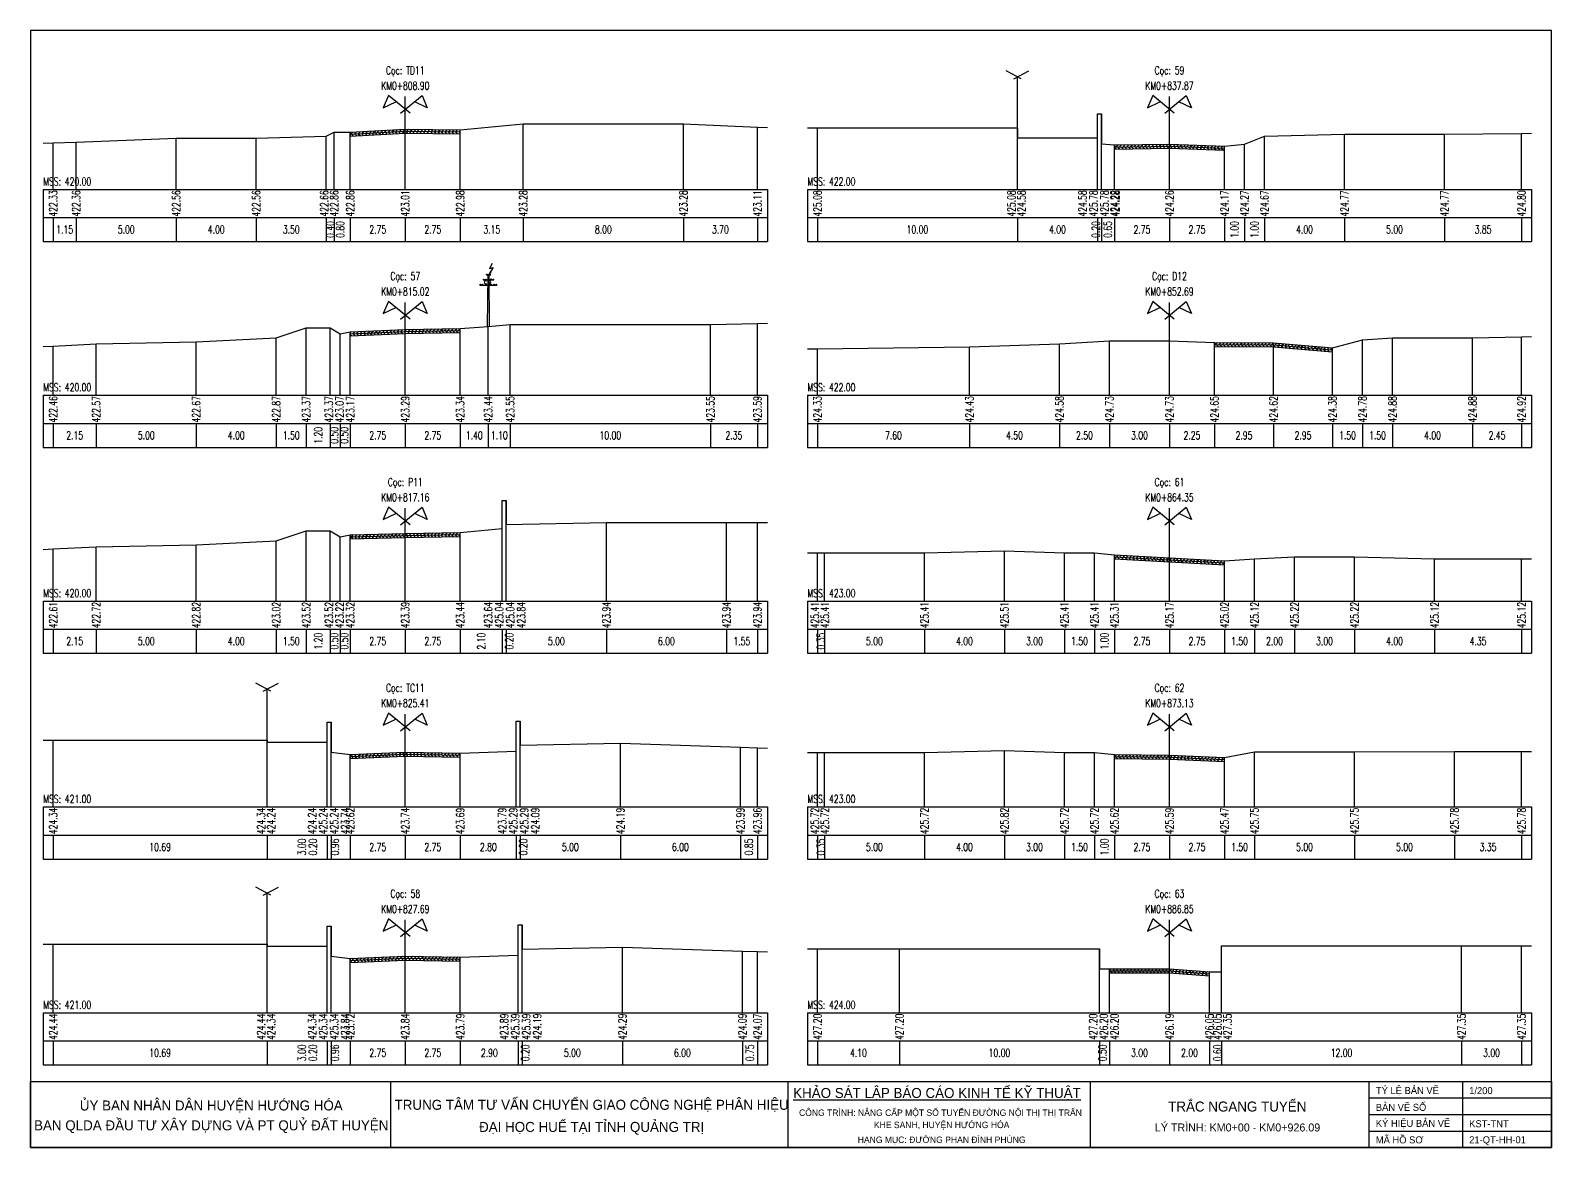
# Model space of a CAD drawing. Header units: centimetres. Extents: x 556321 to 560034, y 1839250 to 1840516.
# Drawn here: x 558807.9 to 558884, y 1839589.3 to 1839645.1 of the extents above; entities that cross this region are included whole.
import ezdxf
from ezdxf.enums import TextEntityAlignment as Align

# ---------------------------------------------------------------- set-up
doc = ezdxf.new("R2010")
doc.units = ezdxf.units.CM
doc.header["$MEASUREMENT"] = 0
doc.linetypes.add('KTTN$0$HIDDEN2', pattern=[0.1875, 0.125, -0.0625])
for name, color, linetype in [('AoDuongCu1', 1, 'Continuous'), ('AoDuongCu2', 2, 'Continuous'), ('DAU_CO', 3, 'Continuous'), ('entdauco', 3, 'Continuous'), ('ENTGOCTUYEN', 7, 'Continuous'), ('ENTPLINETUYEN', 1, 'Continuous'), ('enttntunhien', 3, 'Continuous'), ('KH_VAT', 8, 'Continuous'), ('KHUNGTEN', 1, 'Continuous'), ('KTTN$0$KHUNGTEN', 1, 'Continuous'), ('KTTN$0$NETKHUAT', 3, 'KTTN$0$HIDDEN2'), ('linedongtn', 8, 'Continuous'), ('MSSTracNgang', 5, 'Continuous'), ('plinetntn', 3, 'Continuous'), ('TuyenPDP_CDTN', 7, 'Continuous')]:
    doc.layers.add(name, color=color, linetype=linetype)
doc.styles.add('CHUSO', font='Vnsimple.shx', dxfattribs={"width": 0.7})
doc.styles.add('Khung ten', font='VHAVANB_3.TTF')
doc.styles.add('KTTN$0$Khung ten', font='VHAVANB_3.TTF')
doc.styles.get("Standard").update_dxf_attribs({"font": 'Vnsimple.shx', "width": 0.7, "height": 2})
doc.styles.add('TENCOC', font='vnsimple.shx', dxfattribs={"width": 0.7})
pattern_1 = [(45, (554573.0184, 1840687.18078), (-0.0883883476, 0.0883883476), [])]
pattern_2 = [(135, (554573.0184, 1840687.18078), (-0.0883883476, -0.0883883476), [])]

# ---------------------------------------------------------------- blocks, each defined once
blk = doc.blocks.new('A$C23B26463')
at = {"layer": 'KTTN$0$KHUNGTEN', "color": 7}
for p, q in [((-0.944, 2.953), (-0.944, 6.258)), ((18.913, 2.953), (18.913, 6.258)), ((34.032, 2.953), (34.032, 6.258)), ((47.968, 2.953), (47.968, 6.258)), ((52.635, 2.953), (52.635, 6.258))]:
    blk.add_line(p, q, dxfattribs=at)
at = {"layer": 'KTTN$0$KHUNGTEN', "color": 10}
blk.add_lwpolyline([(57.079, 2.953), (57.079, 58.791), (-18.961, 58.791), (-18.961, 2.953)], close=True, dxfattribs=at)
at = {"layer": 'KTTN$0$KHUNGTEN', "color": 4}
blk.add_lwpolyline([(-18.961, 6.258), (57.079, 6.258), (57.079, 2.953), (-18.961, 2.953), (-18.961, 6.258)], dxfattribs=at)
at = {"layer": 'KTTN$0$KHUNGTEN', "color": 7}
for points in [[(47.968, 5.432), (57.079, 5.432)], [(47.968, 4.606), (57.079, 4.606)], [(47.968, 3.78), (57.079, 3.78)]]:
    blk.add_lwpolyline(points, dxfattribs=at)
at = {"layer": 'ENTGOCTUYEN', "color": 3, "style": 'Khung ten'}
blk.add_text('kst-tnt', height=0.35, dxfattribs=at).set_placement((52.961, 4.145), align=Align.MIDDLE_LEFT)
at = {"layer": 'ENTPLINETUYEN', "color": 7, "style": 'Khung ten'}
for s, p in [('c«ng tr×nh: n©ng cÊp mét sè tuyÕn ®\xadêng néi thÞ thÞ trÊn ', (26.591, 4.697)), ('khe sanh, huyÖn h\xadíng hãa', (26.591, 4.085))]:
    blk.add_text(s, height=0.32, dxfattribs=at).set_placement(p, align=Align.MIDDLE_CENTER)
at = {"layer": 'ENTPLINETUYEN', "style": 'Khung ten'}
blk.add_text('h¹ng môc: ®\xadêng phan ®×nh phïng', height=0.32, dxfattribs=at).set_placement((26.591, 3.344), align=Align.MIDDLE_CENTER)
at = {"layer": 'KHUNGTEN', "color": 7, "style": 'Khung ten'}
for s, height, p in [('tr¾c ngang tuyÕn', 0.5, (41.368, 5.004)), ('Lý tr×nh: km0+00 - KM0+926.09', 0.4, (41.382, 3.958))]:
    blk.add_text(s, height=height, dxfattribs=at).set_placement(p, align=Align.MIDDLE_CENTER)
at = {"layer": 'KTTN$0$KHUNGTEN', "color": 7, "style": 'KTTN$0$Khung ten'}
for s, p in [('tû lÖ b¶n vÏ', (48.3, 5.808)), ('1/200', (52.961, 5.798)), ('b¶n vÏ sè', (48.294, 4.964)), ('Ký hiÖu b¶n vÏ', (48.294, 4.163)), ('m· hå s¬', (48.294, 3.337)), ('21-QT-hh-01', (52.961, 3.343))]:
    blk.add_text(s, height=0.35, dxfattribs=at).set_placement(p, align=Align.MIDDLE_LEFT)
blk.add_text('%%UKH¶O S¸T LËP B¸O C¸O KINH TÕ Kü THUËT', height=0.5, dxfattribs=at).set_placement((26.357, 5.682), align=Align.MIDDLE_CENTER)
at = {"layer": 'KTTN$0$NETKHUAT', "color": 7, "style": 'KTTN$0$Khung ten'}
for s, p in [('ñY BAN NH¢n D¢N huyÖn h\xadíng hãa', (-9.92, 5.057)), ('trung t©m t\xad vÊn chuyÓn giao c«ng nghÖ ph©n hiÖu', (9.095, 5.091)), ('ban qlda §ÇU T¦ X¢Y DùNG vµ pt quû ®Êt huyÖn', (-9.922, 4.065)), ('®¹i häc huÕ t¹i tØnh qu¶ng trÞ', (9.095, 3.985))]:
    blk.add_text(s, height=0.5, dxfattribs=at).set_placement(p, align=Align.MIDDLE_CENTER)
blk = doc.blocks.new('DauCo')
at = {"layer": 'DAU_CO', "linetype": 'Continuous'}
blk.add_line((0, 0), (0, 1.29), dxfattribs=at)
for points in [[(0.47, -0.38), (-1.68, 1.38), (-2.2, 0.17), (-0.95, 0.77)], [(-0.47, -0.38), (1.68, 1.38), (2.2, 0.17), (0.95, 0.77)]]:
    blk.add_lwpolyline(points, dxfattribs=at)
blk = doc.blocks.new('co dien cao the')
at = {"layer": 'KH_VAT', "color": 1, "lineweight": -2}
blk.add_line((0, 0), (0, 0), dxfattribs=at)
at = {"layer": 'KH_VAT', "color": 1}
blk.add_lwpolyline([(0.192, 3.151), (0.057, 2.895), (0.234, 2.947), (0.04, 2.63), (0.15, 2.717)], dxfattribs=at)
at = {"layer": 'KH_VAT', "color": 6}
for points in [[(-0.257, 2.329), (0.278, 2.329)], [(-0.096, 2.575), (0.118, 2.575)], [(-0.043, 0), (-0.012, 2.596), (0.022, 2.596), (0.043, 0)], [(-0.417, 2.066), (0.427, 2.066)]]:
    blk.add_lwpolyline(points, dxfattribs=at)
for points in [[(-0.242, 2.329), (-0.242, 2.369), (-0.224, 2.369), (-0.224, 2.329)], [(-0.125, 2.329), (-0.125, 2.369), (-0.107, 2.369), (-0.107, 2.329)], [(-0.083, 2.577), (-0.083, 2.616), (-0.066, 2.616), (-0.066, 2.577)], [(0.081, 2.577), (0.081, 2.616), (0.099, 2.616), (0.099, 2.577)], [(0.123, 2.331), (0.123, 2.371), (0.141, 2.371), (0.141, 2.331)], [(0.24, 2.329), (0.24, 2.369), (0.257, 2.369), (0.257, 2.329)], [(-0.402, 2.066), (-0.402, 2.105), (-0.384, 2.105), (-0.384, 2.066)], [(-0.286, 2.066), (-0.286, 2.105), (-0.268, 2.105), (-0.268, 2.066)], [(-0.125, 2.066), (-0.125, 2.105), (-0.107, 2.105), (-0.107, 2.066)], [(0.123, 2.068), (0.123, 2.107), (0.141, 2.107), (0.141, 2.068)], [(0.272, 2.068), (0.272, 2.107), (0.29, 2.107), (0.29, 2.068)], [(0.389, 2.066), (0.389, 2.105), (0.406, 2.105), (0.406, 2.066)]]:
    blk.add_lwpolyline(points, close=True, dxfattribs=at)
at = {"layer": 'KH_VAT', "color": 1, "insert": (-0.208, 2.278), "char_height": 0.16406, "width": 0.43275, "attachment_point": 1}
blk.add_mtext('{\\Fvnsimple|c0;C §}', dxfattribs=at)
blk = doc.blocks.new('nha')
at = {"layer": 'KH_VAT', "color": 6}
for points in [[(0.188, 2.442), (-0.564, 2.844)], [(-0.188, 2.442), (0.564, 2.844)], [(0, 0), (0, 2.542)]]:
    blk.add_lwpolyline(points, dxfattribs=at)

msp = doc.modelspace()

# ---------------------------------------------------------------- hatches: boundary and pattern name
at = {"layer": 'AoDuongCu1'}
h = msp.add_hatch(dxfattribs=at)
h.set_pattern_fill('ANSI31', color=256, style=0)
h.set_pattern_definition(pattern_1)
h.paths.add_polyline_path([(558823.921, 1839640.034), (558826.671, 1839640.18), (558829.421, 1839640.146), (558829.421, 1839640.046), (558826.671, 1839640.08), (558823.921, 1839639.934)])
h = msp.add_hatch(dxfattribs=at)
h.set_pattern_fill('ANSI31', color=256, style=0)
h.set_pattern_definition(pattern_1)
h.paths.add_polyline_path([(558862.121, 1839639.393), (558864.871, 1839639.429), (558867.621, 1839639.336), (558867.621, 1839639.236), (558864.871, 1839639.329), (558862.121, 1839639.293)])
h = msp.add_hatch(dxfattribs=at)
h.set_pattern_fill('ANSI31', color=256, style=0)
h.set_pattern_definition(pattern_1)
h.paths.add_polyline_path([(558823.921, 1839630.052), (558826.671, 1839630.173), (558829.421, 1839630.226), (558829.421, 1839630.126), (558826.671, 1839630.073), (558823.921, 1839629.952)])
h = msp.add_hatch(dxfattribs=at)
h.set_pattern_fill('ANSI31', color=256, style=0)
h.set_pattern_definition(pattern_1)
h.paths.add_polyline_path([(558867.121, 1839629.527), (558870.071, 1839629.497), (558873.021, 1839629.257), (558873.021, 1839629.157), (558870.071, 1839629.397), (558867.121, 1839629.427)])
h = msp.add_hatch(dxfattribs=at)
h.set_pattern_fill('ANSI31', color=256, style=0)
h.set_pattern_definition(pattern_1)
h.paths.add_polyline_path([(558823.921, 1839619.914), (558826.671, 1839619.982), (558829.421, 1839620.032), (558829.421, 1839619.932), (558826.671, 1839619.882), (558823.921, 1839619.814)])
h = msp.add_hatch(dxfattribs=at)
h.set_pattern_fill('ANSI31', color=256, style=0)
h.set_pattern_definition(pattern_1)
h.paths.add_polyline_path([(558862.121, 1839618.904), (558864.871, 1839618.761), (558867.621, 1839618.611), (558867.621, 1839618.511), (558864.871, 1839618.661), (558862.121, 1839618.804)])
h = msp.add_hatch(dxfattribs=at)
h.set_pattern_fill('ANSI31', color=256, style=0)
h.set_pattern_definition(pattern_1)
h.paths.add_polyline_path([(558823.921, 1839608.924), (558826.671, 1839609.044), (558829.421, 1839608.995), (558829.421, 1839608.895), (558826.671, 1839608.944), (558823.921, 1839608.824)])
h = msp.add_hatch(dxfattribs=at)
h.set_pattern_fill('ANSI31', color=256, style=0)
h.set_pattern_definition(pattern_1)
h.paths.add_polyline_path([(558862.121, 1839608.927), (558864.871, 1839608.897), (558867.621, 1839608.774), (558867.621, 1839608.674), (558864.871, 1839608.797), (558862.121, 1839608.827)])
h = msp.add_hatch(dxfattribs=at)
h.set_pattern_fill('ANSI31', color=256, style=0)
h.set_pattern_definition(pattern_1)
h.paths.add_polyline_path([(558823.921, 1839598.736), (558826.671, 1839598.856), (558829.421, 1839598.807), (558829.421, 1839598.707), (558826.671, 1839598.756), (558823.921, 1839598.636)])
h = msp.add_hatch(dxfattribs=at)
h.set_pattern_fill('ANSI31', color=256, style=0)
h.set_pattern_definition(pattern_1)
h.paths.add_polyline_path([(558861.871, 1839598.217), (558864.871, 1839598.212), (558866.871, 1839598.07), (558866.871, 1839597.97), (558864.871, 1839598.112), (558861.871, 1839598.117)])
at = {"layer": 'AoDuongCu2'}
h = msp.add_hatch(dxfattribs=at)
h.set_pattern_fill('ANSI31', color=256, angle=90, style=0)
h.set_pattern_definition(pattern_2)
h.paths.add_polyline_path([(558823.921, 1839639.934), (558826.671, 1839640.08), (558829.421, 1839640.046), (558829.421, 1839639.946), (558826.671, 1839639.98), (558823.921, 1839639.834)])
h = msp.add_hatch(dxfattribs=at)
h.set_pattern_fill('ANSI31', color=256, angle=90, style=0)
h.set_pattern_definition(pattern_2)
h.paths.add_polyline_path([(558862.121, 1839639.293), (558864.871, 1839639.329), (558867.621, 1839639.236), (558867.621, 1839639.136), (558864.871, 1839639.229), (558862.121, 1839639.193)])
h = msp.add_hatch(dxfattribs=at)
h.set_pattern_fill('ANSI31', color=256, angle=90, style=0)
h.set_pattern_definition(pattern_2)
h.paths.add_polyline_path([(558823.921, 1839629.952), (558826.671, 1839630.073), (558829.421, 1839630.126), (558829.421, 1839630.026), (558826.671, 1839629.973), (558823.921, 1839629.852)])
h = msp.add_hatch(dxfattribs=at)
h.set_pattern_fill('ANSI31', color=256, angle=90, style=0)
h.set_pattern_definition(pattern_2)
h.paths.add_polyline_path([(558867.121, 1839629.427), (558870.071, 1839629.397), (558873.021, 1839629.157), (558873.021, 1839629.057), (558870.071, 1839629.297), (558867.121, 1839629.327)])
h = msp.add_hatch(dxfattribs=at)
h.set_pattern_fill('ANSI31', color=256, angle=90, style=0)
h.set_pattern_definition(pattern_2)
h.paths.add_polyline_path([(558823.921, 1839619.814), (558826.671, 1839619.882), (558829.421, 1839619.932), (558829.421, 1839619.832), (558826.671, 1839619.782), (558823.921, 1839619.714)])
h = msp.add_hatch(dxfattribs=at)
h.set_pattern_fill('ANSI31', color=256, angle=90, style=0)
h.set_pattern_definition(pattern_2)
h.paths.add_polyline_path([(558862.121, 1839618.804), (558864.871, 1839618.661), (558867.621, 1839618.511), (558867.621, 1839618.411), (558864.871, 1839618.561), (558862.121, 1839618.704)])
h = msp.add_hatch(dxfattribs=at)
h.set_pattern_fill('ANSI31', color=256, angle=90, style=0)
h.set_pattern_definition(pattern_2)
h.paths.add_polyline_path([(558823.921, 1839608.824), (558826.671, 1839608.944), (558829.421, 1839608.895), (558829.421, 1839608.795), (558826.671, 1839608.844), (558823.921, 1839608.724)])
h = msp.add_hatch(dxfattribs=at)
h.set_pattern_fill('ANSI31', color=256, angle=90, style=0)
h.set_pattern_definition(pattern_2)
h.paths.add_polyline_path([(558862.121, 1839608.827), (558864.871, 1839608.797), (558867.621, 1839608.674), (558867.621, 1839608.574), (558864.871, 1839608.697), (558862.121, 1839608.727)])
h = msp.add_hatch(dxfattribs=at)
h.set_pattern_fill('ANSI31', color=256, angle=90, style=0)
h.set_pattern_definition(pattern_2)
h.paths.add_polyline_path([(558823.921, 1839598.636), (558826.671, 1839598.756), (558829.421, 1839598.707), (558829.421, 1839598.607), (558826.671, 1839598.656), (558823.921, 1839598.536)])
h = msp.add_hatch(dxfattribs=at)
h.set_pattern_fill('ANSI31', color=256, angle=90, style=0)
h.set_pattern_definition(pattern_2)
h.paths.add_polyline_path([(558861.871, 1839598.117), (558864.871, 1839598.112), (558866.871, 1839597.97), (558866.871, 1839597.87), (558864.871, 1839598.012), (558861.871, 1839598.017)])

# ---------------------------------------------------------------- linework, layer by layer
at = {"layer": 'AoDuongCu1'}
for points in [[(558823.921, 1839639.934), (558826.671, 1839640.08), (558829.421, 1839640.046)], [(558862.121, 1839639.293), (558864.871, 1839639.329), (558867.621, 1839639.236)], [(558823.921, 1839629.952), (558826.671, 1839630.073), (558829.421, 1839630.126)], [(558867.121, 1839629.427), (558870.071, 1839629.397), (558873.021, 1839629.157)], [(558823.921, 1839619.814), (558826.671, 1839619.882), (558829.421, 1839619.932)], [(558862.121, 1839618.804), (558864.871, 1839618.661), (558867.621, 1839618.511)], [(558823.921, 1839608.824), (558826.671, 1839608.944), (558829.421, 1839608.895)], [(558862.121, 1839608.827), (558864.871, 1839608.797), (558867.621, 1839608.674)], [(558823.921, 1839598.636), (558826.671, 1839598.756), (558829.421, 1839598.707)], [(558861.871, 1839598.117), (558864.871, 1839598.112), (558866.871, 1839597.97)]]:
    msp.add_lwpolyline(points, dxfattribs=at)
at = {"layer": 'AoDuongCu2'}
for points in [[(558823.921, 1839640.034), (558823.921, 1839639.834), (558826.671, 1839639.98), (558829.421, 1839639.946), (558829.421, 1839640.146)], [(558862.121, 1839639.393), (558862.121, 1839639.193), (558864.871, 1839639.229), (558867.621, 1839639.136), (558867.621, 1839639.336)], [(558823.921, 1839630.052), (558823.921, 1839629.852), (558826.671, 1839629.973), (558829.421, 1839630.026), (558829.421, 1839630.226)], [(558867.121, 1839629.527), (558867.121, 1839629.327), (558870.071, 1839629.297), (558873.021, 1839629.057), (558873.021, 1839629.257)], [(558823.921, 1839619.914), (558823.921, 1839619.714), (558826.671, 1839619.782), (558829.421, 1839619.832), (558829.421, 1839620.032)], [(558862.121, 1839618.904), (558862.121, 1839618.704), (558864.871, 1839618.561), (558867.621, 1839618.411), (558867.621, 1839618.611)], [(558823.921, 1839608.924), (558823.921, 1839608.724), (558826.671, 1839608.844), (558829.421, 1839608.795), (558829.421, 1839608.995)], [(558862.121, 1839608.927), (558862.121, 1839608.727), (558864.871, 1839608.697), (558867.621, 1839608.574), (558867.621, 1839608.774)], [(558823.921, 1839598.736), (558823.921, 1839598.536), (558826.671, 1839598.656), (558829.421, 1839598.607), (558829.421, 1839598.807)], [(558861.871, 1839598.217), (558861.871, 1839598.017), (558864.871, 1839598.012), (558866.871, 1839597.87), (558866.871, 1839598.07)]]:
    msp.add_lwpolyline(points, dxfattribs=at)
at = {"layer": 'entdauco'}
for p, q in [((558826.671, 1839640.18), (558826.671, 1839641.169)), ((558864.871, 1839639.429), (558864.871, 1839641.169)), ((558826.671, 1839630.173), (558826.671, 1839630.881)), ((558864.871, 1839629.608), (558864.871, 1839630.881)), ((558826.671, 1839619.982), (558826.671, 1839620.593)), ((558864.871, 1839618.761), (558864.871, 1839620.593)), ((558826.671, 1839609.044), (558826.671, 1839610.305)), ((558864.871, 1839608.897), (558864.871, 1839610.305)), ((558826.671, 1839598.856), (558826.671, 1839600.017)), ((558864.871, 1839598.212), (558864.871, 1839600.017))]:
    msp.add_line(p, q, dxfattribs=at)
at = {"layer": 'enttntunhien'}
for p, q in [((558808.571, 1839637.169), (558844.771, 1839637.169)), ((558808.571, 1839637.169), (558808.571, 1839634.569)), ((558844.771, 1839637.169), (558844.771, 1839634.569)), ((558846.771, 1839637.169), (558882.971, 1839637.169)), ((558846.771, 1839637.169), (558846.771, 1839634.569)), ((558882.971, 1839637.169), (558882.971, 1839634.569)), ((558808.571, 1839635.769), (558844.771, 1839635.769)), ((558846.771, 1839635.769), (558882.971, 1839635.769)), ((558808.571, 1839634.569), (558844.771, 1839634.569)), ((558846.771, 1839634.569), (558882.971, 1839634.569)), ((558808.571, 1839626.881), (558844.771, 1839626.881)), ((558808.571, 1839626.881), (558808.571, 1839624.281)), ((558844.771, 1839626.881), (558844.771, 1839624.281)), ((558846.771, 1839626.881), (558882.971, 1839626.881)), ((558846.771, 1839626.881), (558846.771, 1839624.281)), ((558882.971, 1839626.881), (558882.971, 1839624.281)), ((558808.571, 1839625.481), (558844.771, 1839625.481)), ((558846.771, 1839625.481), (558882.971, 1839625.481)), ((558808.571, 1839624.281), (558844.771, 1839624.281)), ((558846.771, 1839624.281), (558882.971, 1839624.281)), ((558808.571, 1839616.593), (558844.771, 1839616.593)), ((558808.571, 1839616.593), (558808.571, 1839613.993)), ((558844.771, 1839616.593), (558844.771, 1839613.993)), ((558846.771, 1839616.593), (558882.971, 1839616.593)), ((558846.771, 1839616.593), (558846.771, 1839613.993)), ((558882.971, 1839616.593), (558882.971, 1839613.993)), ((558808.571, 1839615.193), (558844.771, 1839615.193)), ((558846.771, 1839615.193), (558882.971, 1839615.193)), ((558808.571, 1839613.993), (558844.771, 1839613.993)), ((558846.771, 1839613.993), (558882.971, 1839613.993)), ((558808.571, 1839606.305), (558844.771, 1839606.305)), ((558808.571, 1839606.305), (558808.571, 1839603.705)), ((558844.771, 1839606.305), (558844.771, 1839603.705)), ((558846.771, 1839606.305), (558882.971, 1839606.305)), ((558846.771, 1839606.305), (558846.771, 1839603.705)), ((558882.971, 1839606.305), (558882.971, 1839603.705)), ((558808.571, 1839604.905), (558844.771, 1839604.905)), ((558846.771, 1839604.905), (558882.971, 1839604.905)), ((558808.571, 1839603.705), (558844.771, 1839603.705)), ((558846.771, 1839603.705), (558882.971, 1839603.705)), ((558808.571, 1839596.017), (558844.771, 1839596.017)), ((558808.571, 1839596.017), (558808.571, 1839593.417)), ((558844.771, 1839596.017), (558844.771, 1839593.417)), ((558846.771, 1839596.017), (558882.971, 1839596.017)), ((558846.771, 1839596.017), (558846.771, 1839593.417)), ((558882.971, 1839596.017), (558882.971, 1839593.417)), ((558808.571, 1839594.617), (558844.771, 1839594.617)), ((558846.771, 1839594.617), (558882.971, 1839594.617)), ((558808.571, 1839593.417), (558844.771, 1839593.417)), ((558846.771, 1839593.417), (558882.971, 1839593.417))]:
    msp.add_line(p, q, dxfattribs=at)
at = {"layer": 'enttntunhien', "color": 3}
for p, q in [((558809.071, 1839635.769), (558809.071, 1839634.569)), ((558810.221, 1839635.769), (558810.221, 1839634.569)), ((558815.221, 1839635.769), (558815.221, 1839634.569)), ((558819.221, 1839635.769), (558819.221, 1839634.569)), ((558822.721, 1839635.769), (558822.721, 1839634.569)), ((558823.121, 1839635.769), (558823.121, 1839634.569)), ((558823.921, 1839635.769), (558823.921, 1839634.569)), ((558826.671, 1839635.769), (558826.671, 1839634.569)), ((558829.421, 1839635.769), (558829.421, 1839634.569)), ((558832.571, 1839635.769), (558832.571, 1839634.569)), ((558840.571, 1839635.769), (558840.571, 1839634.569)), ((558844.271, 1839635.769), (558844.271, 1839634.569)), ((558847.271, 1839635.769), (558847.271, 1839634.569)), ((558857.271, 1839635.769), (558857.271, 1839634.569)), ((558861.271, 1839635.769), (558861.271, 1839634.569)), ((558861.471, 1839635.769), (558861.471, 1839634.569)), ((558862.121, 1839635.769), (558862.121, 1839634.569)), ((558864.871, 1839635.769), (558864.871, 1839634.569)), ((558867.621, 1839635.769), (558867.621, 1839634.569)), ((558868.621, 1839635.769), (558868.621, 1839634.569)), ((558869.621, 1839635.769), (558869.621, 1839634.569)), ((558873.621, 1839635.769), (558873.621, 1839634.569)), ((558878.621, 1839635.769), (558878.621, 1839634.569)), ((558882.471, 1839635.769), (558882.471, 1839634.569)), ((558809.071, 1839625.481), (558809.071, 1839624.281)), ((558811.221, 1839625.481), (558811.221, 1839624.281)), ((558816.221, 1839625.481), (558816.221, 1839624.281)), ((558820.221, 1839625.481), (558820.221, 1839624.281)), ((558821.721, 1839625.481), (558821.721, 1839624.281)), ((558822.921, 1839625.481), (558822.921, 1839624.281)), ((558823.421, 1839625.481), (558823.421, 1839624.281)), ((558823.921, 1839625.481), (558823.921, 1839624.281)), ((558826.671, 1839625.481), (558826.671, 1839624.281)), ((558829.421, 1839625.481), (558829.421, 1839624.281)), ((558830.821, 1839625.481), (558830.821, 1839624.281)), ((558831.921, 1839625.481), (558831.921, 1839624.281)), ((558841.921, 1839625.481), (558841.921, 1839624.281)), ((558844.271, 1839625.481), (558844.271, 1839624.281)), ((558847.271, 1839625.481), (558847.271, 1839624.281)), ((558854.871, 1839625.481), (558854.871, 1839624.281)), ((558859.371, 1839625.481), (558859.371, 1839624.281)), ((558861.871, 1839625.481), (558861.871, 1839624.281)), ((558864.871, 1839625.481), (558864.871, 1839624.281)), ((558867.121, 1839625.481), (558867.121, 1839624.281)), ((558870.071, 1839625.481), (558870.071, 1839624.281)), ((558873.021, 1839625.481), (558873.021, 1839624.281)), ((558874.521, 1839625.481), (558874.521, 1839624.281)), ((558876.021, 1839625.481), (558876.021, 1839624.281)), ((558880.021, 1839625.481), (558880.021, 1839624.281)), ((558882.471, 1839625.481), (558882.471, 1839624.281)), ((558809.071, 1839615.193), (558809.071, 1839613.993)), ((558811.221, 1839615.193), (558811.221, 1839613.993)), ((558816.221, 1839615.193), (558816.221, 1839613.993)), ((558820.221, 1839615.193), (558820.221, 1839613.993)), ((558821.721, 1839615.193), (558821.721, 1839613.993)), ((558822.921, 1839615.193), (558822.921, 1839613.993)), ((558823.421, 1839615.193), (558823.421, 1839613.993)), ((558823.921, 1839615.193), (558823.921, 1839613.993)), ((558826.671, 1839615.193), (558826.671, 1839613.993)), ((558829.421, 1839615.193), (558829.421, 1839613.993)), ((558831.521, 1839615.193), (558831.521, 1839613.993)), ((558831.721, 1839615.193), (558831.721, 1839613.993)), ((558836.721, 1839615.193), (558836.721, 1839613.993)), ((558842.721, 1839615.193), (558842.721, 1839613.993)), ((558844.271, 1839615.193), (558844.271, 1839613.993)), ((558847.271, 1839615.193), (558847.271, 1839613.993)), ((558847.621, 1839615.193), (558847.621, 1839613.993)), ((558852.621, 1839615.193), (558852.621, 1839613.993)), ((558856.621, 1839615.193), (558856.621, 1839613.993)), ((558859.621, 1839615.193), (558859.621, 1839613.993)), ((558861.121, 1839615.193), (558861.121, 1839613.993)), ((558862.121, 1839615.193), (558862.121, 1839613.993)), ((558864.871, 1839615.193), (558864.871, 1839613.993)), ((558867.621, 1839615.193), (558867.621, 1839613.993)), ((558869.121, 1839615.193), (558869.121, 1839613.993)), ((558871.121, 1839615.193), (558871.121, 1839613.993)), ((558874.121, 1839615.193), (558874.121, 1839613.993)), ((558878.121, 1839615.193), (558878.121, 1839613.993)), ((558882.471, 1839615.193), (558882.471, 1839613.993)), ((558809.071, 1839604.905), (558809.071, 1839603.705)), ((558819.761, 1839604.905), (558819.761, 1839603.705)), ((558822.761, 1839604.905), (558822.761, 1839603.705)), ((558822.961, 1839604.905), (558822.961, 1839603.705)), ((558823.921, 1839604.905), (558823.921, 1839603.705)), ((558826.671, 1839604.905), (558826.671, 1839603.705)), ((558829.421, 1839604.905), (558829.421, 1839603.705)), ((558832.221, 1839604.905), (558832.221, 1839603.705)), ((558832.421, 1839604.905), (558832.421, 1839603.705)), ((558837.421, 1839604.905), (558837.421, 1839603.705)), ((558843.421, 1839604.905), (558843.421, 1839603.705)), ((558844.271, 1839604.905), (558844.271, 1839603.705)), ((558847.271, 1839604.905), (558847.271, 1839603.705)), ((558847.621, 1839604.905), (558847.621, 1839603.705)), ((558852.621, 1839604.905), (558852.621, 1839603.705)), ((558856.621, 1839604.905), (558856.621, 1839603.705)), ((558859.621, 1839604.905), (558859.621, 1839603.705)), ((558861.121, 1839604.905), (558861.121, 1839603.705)), ((558862.121, 1839604.905), (558862.121, 1839603.705)), ((558864.871, 1839604.905), (558864.871, 1839603.705)), ((558867.621, 1839604.905), (558867.621, 1839603.705)), ((558869.121, 1839604.905), (558869.121, 1839603.705)), ((558874.121, 1839604.905), (558874.121, 1839603.705)), ((558879.121, 1839604.905), (558879.121, 1839603.705)), ((558882.471, 1839604.905), (558882.471, 1839603.705)), ((558809.071, 1839594.617), (558809.071, 1839593.417)), ((558819.761, 1839594.617), (558819.761, 1839593.417)), ((558822.761, 1839594.617), (558822.761, 1839593.417)), ((558822.961, 1839594.617), (558822.961, 1839593.417)), ((558823.921, 1839594.617), (558823.921, 1839593.417)), ((558826.671, 1839594.617), (558826.671, 1839593.417)), ((558829.421, 1839594.617), (558829.421, 1839593.417)), ((558832.321, 1839594.617), (558832.321, 1839593.417)), ((558832.521, 1839594.617), (558832.521, 1839593.417)), ((558837.521, 1839594.617), (558837.521, 1839593.417)), ((558843.521, 1839594.617), (558843.521, 1839593.417)), ((558844.271, 1839594.617), (558844.271, 1839593.417)), ((558847.271, 1839594.617), (558847.271, 1839593.417)), ((558851.371, 1839594.617), (558851.371, 1839593.417)), ((558861.371, 1839594.617), (558861.371, 1839593.417)), ((558861.871, 1839594.617), (558861.871, 1839593.417)), ((558864.871, 1839594.617), (558864.871, 1839593.417)), ((558866.871, 1839594.617), (558866.871, 1839593.417)), ((558867.471, 1839594.617), (558867.471, 1839593.417)), ((558879.471, 1839594.617), (558879.471, 1839593.417)), ((558882.471, 1839594.617), (558882.471, 1839593.417))]:
    msp.add_line(p, q, dxfattribs=at)
at = {"layer": 'linedongtn'}
for p, q in [((558832.571, 1839637.169), (558832.571, 1839640.446)), ((558840.571, 1839637.169), (558840.571, 1839640.446)), ((558861.271, 1839637.169), (558861.271, 1839640.953)), ((558861.471, 1839637.169), (558861.471, 1839640.953)), ((558810.221, 1839637.169), (558810.221, 1839639.534)), ((558815.221, 1839637.169), (558815.221, 1839639.734)), ((558819.221, 1839637.169), (558819.221, 1839639.734)), ((558822.721, 1839637.169), (558822.721, 1839639.834)), ((558823.121, 1839637.169), (558823.121, 1839640.034)), ((558823.921, 1839637.169), (558823.921, 1839640.034)), ((558826.671, 1839637.169), (558826.671, 1839640.18)), ((558829.421, 1839637.169), (558829.421, 1839640.146)), ((558844.271, 1839637.169), (558844.271, 1839640.282)), ((558847.271, 1839637.169), (558847.271, 1839640.253)), ((558857.271, 1839637.169), (558857.271, 1839640.253)), ((558857.271, 1839637.169), (558857.271, 1839639.753)), ((558861.271, 1839637.169), (558861.271, 1839639.753)), ((558869.621, 1839637.169), (558869.621, 1839639.836)), ((558873.621, 1839637.169), (558873.621, 1839639.936)), ((558878.621, 1839637.169), (558878.621, 1839639.936)), ((558882.471, 1839637.169), (558882.471, 1839639.974)), ((558809.071, 1839637.169), (558809.071, 1839639.499)), ((558861.471, 1839637.169), (558861.471, 1839639.453)), ((558862.121, 1839637.169), (558862.121, 1839639.393)), ((558864.871, 1839637.169), (558864.871, 1839639.429)), ((558867.621, 1839637.169), (558867.621, 1839639.336)), ((558868.621, 1839637.169), (558868.621, 1839639.436)), ((558831.921, 1839626.881), (558831.921, 1839630.426)), ((558841.921, 1839626.881), (558841.921, 1839630.426)), ((558844.271, 1839626.881), (558844.271, 1839630.473)), ((558820.221, 1839626.881), (558820.221, 1839629.752)), ((558821.721, 1839626.881), (558821.721, 1839630.252)), ((558822.921, 1839626.881), (558822.921, 1839630.252)), ((558823.421, 1839626.881), (558823.421, 1839629.952)), ((558823.921, 1839626.881), (558823.921, 1839630.052)), ((558826.671, 1839626.881), (558826.671, 1839630.173)), ((558829.421, 1839626.881), (558829.421, 1839630.226)), ((558830.821, 1839626.881), (558830.821, 1839630.326)), ((558874.521, 1839626.881), (558874.521, 1839629.657)), ((558876.021, 1839626.881), (558876.021, 1839629.757)), ((558880.021, 1839626.881), (558880.021, 1839629.757)), ((558882.471, 1839626.881), (558882.471, 1839629.806)), ((558809.071, 1839626.881), (558809.071, 1839629.344)), ((558811.221, 1839626.881), (558811.221, 1839629.452)), ((558816.221, 1839626.881), (558816.221, 1839629.552)), ((558847.271, 1839626.881), (558847.271, 1839629.213)), ((558854.871, 1839626.881), (558854.871, 1839629.308)), ((558859.371, 1839626.881), (558859.371, 1839629.458)), ((558861.871, 1839626.881), (558861.871, 1839629.608)), ((558864.871, 1839626.881), (558864.871, 1839629.608)), ((558867.121, 1839626.881), (558867.121, 1839629.527)), ((558870.071, 1839626.881), (558870.071, 1839629.497)), ((558873.021, 1839626.881), (558873.021, 1839629.257)), ((558831.521, 1839616.593), (558831.521, 1839621.632)), ((558831.721, 1839616.593), (558831.721, 1839621.632)), ((558836.721, 1839616.593), (558836.721, 1839620.532)), ((558842.721, 1839616.593), (558842.721, 1839620.532)), ((558844.271, 1839616.593), (558844.271, 1839620.532)), ((558821.721, 1839616.593), (558821.721, 1839620.114)), ((558822.921, 1839616.593), (558822.921, 1839620.114)), ((558823.421, 1839616.593), (558823.421, 1839619.814)), ((558823.921, 1839616.593), (558823.921, 1839619.914)), ((558826.671, 1839616.593), (558826.671, 1839619.982)), ((558829.421, 1839616.593), (558829.421, 1839620.032)), ((558831.521, 1839616.593), (558831.521, 1839620.232)), ((558831.721, 1839616.593), (558831.721, 1839620.432)), ((558809.071, 1839616.593), (558809.071, 1839619.207)), ((558811.221, 1839616.593), (558811.221, 1839619.314)), ((558816.221, 1839616.593), (558816.221, 1839619.414)), ((558820.221, 1839616.593), (558820.221, 1839619.614)), ((558847.271, 1839616.593), (558847.271, 1839619.004)), ((558847.621, 1839616.593), (558847.621, 1839619.004)), ((558852.621, 1839616.593), (558852.621, 1839619.004)), ((558856.621, 1839616.593), (558856.621, 1839619.104)), ((558859.621, 1839616.593), (558859.621, 1839619.004)), ((558861.121, 1839616.593), (558861.121, 1839619.004)), ((558862.121, 1839616.593), (558862.121, 1839618.904)), ((558864.871, 1839616.593), (558864.871, 1839618.761)), ((558867.621, 1839616.593), (558867.621, 1839618.611)), ((558869.121, 1839616.593), (558869.121, 1839618.711)), ((558871.121, 1839616.593), (558871.121, 1839618.811)), ((558874.121, 1839616.593), (558874.121, 1839618.811)), ((558878.121, 1839616.593), (558878.121, 1839618.711)), ((558882.471, 1839616.593), (558882.471, 1839618.711)), ((558822.761, 1839606.305), (558822.761, 1839610.544)), ((558822.961, 1839606.305), (558822.961, 1839610.544)), ((558832.221, 1839606.305), (558832.221, 1839610.595)), ((558832.421, 1839606.305), (558832.421, 1839610.595)), ((558809.071, 1839606.305), (558809.071, 1839609.644)), ((558819.761, 1839606.305), (558819.761, 1839609.644)), ((558819.761, 1839606.305), (558819.761, 1839609.544)), ((558822.761, 1839606.305), (558822.761, 1839609.544)), ((558832.421, 1839606.305), (558832.421, 1839609.395)), ((558837.421, 1839606.305), (558837.421, 1839609.495)), ((558843.421, 1839606.305), (558843.421, 1839609.295)), ((558844.271, 1839606.305), (558844.271, 1839609.267)), ((558856.621, 1839606.305), (558856.621, 1839609.127)), ((558822.961, 1839606.305), (558822.961, 1839609.044)), ((558823.921, 1839606.305), (558823.921, 1839608.924)), ((558826.671, 1839606.305), (558826.671, 1839609.044)), ((558829.421, 1839606.305), (558829.421, 1839608.995)), ((558832.221, 1839606.305), (558832.221, 1839609.095)), ((558847.271, 1839606.305), (558847.271, 1839609.027)), ((558847.621, 1839606.305), (558847.621, 1839609.027)), ((558852.621, 1839606.305), (558852.621, 1839609.027)), ((558859.621, 1839606.305), (558859.621, 1839609.027)), ((558861.121, 1839606.305), (558861.121, 1839609.027)), ((558862.121, 1839606.305), (558862.121, 1839608.927)), ((558864.871, 1839606.305), (558864.871, 1839608.897)), ((558867.621, 1839606.305), (558867.621, 1839608.774)), ((558869.121, 1839606.305), (558869.121, 1839609.054)), ((558874.121, 1839606.305), (558874.121, 1839609.054)), ((558879.121, 1839606.305), (558879.121, 1839609.084)), ((558882.471, 1839606.305), (558882.471, 1839609.084)), ((558822.761, 1839596.017), (558822.761, 1839600.356)), ((558822.961, 1839596.017), (558822.961, 1839600.356)), ((558832.321, 1839596.017), (558832.321, 1839600.407)), ((558832.521, 1839596.017), (558832.521, 1839600.407)), ((558809.071, 1839596.017), (558809.071, 1839599.456)), ((558819.761, 1839596.017), (558819.761, 1839599.456)), ((558819.761, 1839596.017), (558819.761, 1839599.356)), ((558822.761, 1839596.017), (558822.761, 1839599.356)), ((558837.521, 1839596.017), (558837.521, 1839599.307)), ((558867.471, 1839596.017), (558867.471, 1839599.37)), ((558879.471, 1839596.017), (558879.471, 1839599.37)), ((558882.471, 1839596.017), (558882.471, 1839599.37)), ((558822.961, 1839596.017), (558822.961, 1839598.856)), ((558823.921, 1839596.017), (558823.921, 1839598.736)), ((558826.671, 1839596.017), (558826.671, 1839598.856)), ((558829.421, 1839596.017), (558829.421, 1839598.807)), ((558832.321, 1839596.017), (558832.321, 1839598.907)), ((558832.521, 1839596.017), (558832.521, 1839599.207)), ((558843.521, 1839596.017), (558843.521, 1839599.107)), ((558844.271, 1839596.017), (558844.271, 1839599.082)), ((558847.271, 1839596.017), (558847.271, 1839599.217)), ((558851.371, 1839596.017), (558851.371, 1839599.217)), ((558861.371, 1839596.017), (558861.371, 1839599.217)), ((558861.371, 1839596.017), (558861.371, 1839598.217)), ((558861.871, 1839596.017), (558861.871, 1839598.217)), ((558864.871, 1839596.017), (558864.871, 1839598.212)), ((558866.871, 1839596.017), (558866.871, 1839598.07)), ((558867.471, 1839596.017), (558867.471, 1839598.07))]:
    msp.add_line(p, q, dxfattribs=at)
at = {"layer": 'plinetntn'}
for points in [[(558808.572, 1839639.484), (558809.071, 1839639.499), (558810.221, 1839639.534), (558815.221, 1839639.734), (558819.221, 1839639.734), (558822.721, 1839639.834), (558823.121, 1839640.034), (558823.921, 1839640.034), (558826.671, 1839640.18), (558829.421, 1839640.146), (558832.571, 1839640.446), (558840.571, 1839640.446), (558844.271, 1839640.282), (558844.771, 1839640.26)], [(558846.771, 1839640.253), (558847.271, 1839640.253), (558857.271, 1839640.253), (558857.271, 1839639.753), (558861.271, 1839639.753), (558861.271, 1839640.953), (558861.471, 1839640.953), (558861.471, 1839639.453), (558862.121, 1839639.393), (558864.871, 1839639.429), (558867.621, 1839639.336), (558868.621, 1839639.436), (558869.621, 1839639.836), (558873.621, 1839639.936), (558878.621, 1839639.936), (558882.471, 1839639.974), (558882.971, 1839639.979)], [(558808.572, 1839629.319), (558809.071, 1839629.344), (558811.221, 1839629.452), (558816.221, 1839629.552), (558820.221, 1839629.752), (558821.721, 1839630.252), (558822.921, 1839630.252), (558823.421, 1839629.952), (558823.921, 1839630.052), (558826.671, 1839630.173), (558829.421, 1839630.226), (558830.821, 1839630.326), (558831.921, 1839630.426), (558841.921, 1839630.426), (558844.271, 1839630.473), (558844.771, 1839630.483)], [(558846.771, 1839629.207), (558847.271, 1839629.213), (558854.871, 1839629.308), (558859.371, 1839629.458), (558861.871, 1839629.608), (558864.871, 1839629.608), (558867.121, 1839629.527), (558870.071, 1839629.497), (558873.021, 1839629.257), (558874.521, 1839629.657), (558876.021, 1839629.757), (558880.021, 1839629.757), (558882.471, 1839629.806), (558882.971, 1839629.816)], [(558808.572, 1839619.182), (558809.071, 1839619.207), (558811.221, 1839619.314), (558816.221, 1839619.414), (558820.221, 1839619.614), (558821.721, 1839620.114), (558822.921, 1839620.114), (558823.421, 1839619.814), (558823.921, 1839619.914), (558826.671, 1839619.982), (558829.421, 1839620.032), (558831.521, 1839620.232), (558831.521, 1839621.632), (558831.721, 1839621.632), (558831.721, 1839620.432), (558836.721, 1839620.532), (558842.721, 1839620.532), (558844.271, 1839620.532), (558844.771, 1839620.532)], [(558846.771, 1839619.004), (558847.271, 1839619.004), (558847.621, 1839619.004), (558852.621, 1839619.004), (558856.621, 1839619.104), (558859.621, 1839619.004), (558861.121, 1839619.004), (558862.121, 1839618.904), (558864.871, 1839618.761), (558867.621, 1839618.611), (558869.121, 1839618.711), (558871.121, 1839618.811), (558874.121, 1839618.811), (558878.121, 1839618.711), (558882.471, 1839618.711), (558882.971, 1839618.711)], [(558808.571, 1839609.644), (558809.071, 1839609.644), (558819.761, 1839609.644), (558819.761, 1839609.544), (558822.761, 1839609.544), (558822.761, 1839610.544), (558822.961, 1839610.544), (558822.961, 1839609.044), (558823.921, 1839608.924), (558826.671, 1839609.044), (558829.421, 1839608.995), (558832.221, 1839609.095), (558832.221, 1839610.595), (558832.421, 1839610.595), (558832.421, 1839609.395), (558837.421, 1839609.495), (558843.421, 1839609.295), (558844.271, 1839609.267), (558844.771, 1839609.25)], [(558846.771, 1839609.027), (558847.271, 1839609.027), (558847.621, 1839609.027), (558852.621, 1839609.027), (558856.621, 1839609.127), (558859.621, 1839609.027), (558861.121, 1839609.027), (558862.121, 1839608.927), (558864.871, 1839608.897), (558867.621, 1839608.774), (558869.121, 1839609.054), (558874.121, 1839609.054), (558879.121, 1839609.084), (558882.471, 1839609.084), (558882.971, 1839609.084)], [(558808.571, 1839599.456), (558809.071, 1839599.456), (558819.761, 1839599.456), (558819.761, 1839599.356), (558822.761, 1839599.356), (558822.761, 1839600.356), (558822.961, 1839600.356), (558822.961, 1839598.856), (558823.921, 1839598.736), (558826.671, 1839598.856), (558829.421, 1839598.807), (558832.321, 1839598.907), (558832.321, 1839600.407), (558832.521, 1839600.407), (558832.521, 1839599.207), (558837.521, 1839599.307), (558843.521, 1839599.107), (558844.271, 1839599.082), (558844.771, 1839599.065)], [(558846.771, 1839599.217), (558847.271, 1839599.217), (558851.371, 1839599.217), (558861.371, 1839599.217), (558861.371, 1839598.217), (558861.871, 1839598.217), (558864.871, 1839598.212), (558866.871, 1839598.07), (558867.471, 1839598.07), (558867.471, 1839599.37), (558879.471, 1839599.37), (558882.471, 1839599.37), (558882.971, 1839599.37)]]:
    msp.add_lwpolyline(points, dxfattribs=at)

# ---------------------------------------------------------------- block references
at = {"layer": 'entdauco', "lineweight": -2}
msp.add_blockref('A$C23B26463', (558826.892, 1839586.329), dxfattribs=at)
at = {"layer": 'entdauco', "xscale": 0.5, "yscale": 0.5}
for p in [(558826.671, 1839641.169), (558864.871, 1839641.169), (558826.671, 1839630.881), (558864.871, 1839630.881), (558826.671, 1839620.593), (558864.871, 1839620.593), (558826.671, 1839610.305), (558864.871, 1839610.305), (558826.671, 1839600.017), (558864.871, 1839600.017)]:
    msp.add_blockref('DauCo', p, dxfattribs=at)
at = {"layer": 'TuyenPDP_CDTN'}
for name, p in [('nha', (558857.271, 1839640.253)), ('co dien cao the', (558830.821, 1839630.326)), ('nha', (558819.761, 1839609.644)), ('nha', (558819.761, 1839599.456))]:
    msp.add_blockref(name, p, dxfattribs=at)

# ---------------------------------------------------------------- texts
at = {"layer": 'entdauco', "style": 'TENCOC', "width": 0.7}
for s, p in [('Cäc: TD11', (558826.671, 1839643.077)), ('Cäc: 59', (558864.871, 1839643.077)), ('KM0+808.90', (558826.671, 1839642.357)), ('KM0+837.87', (558864.871, 1839642.357)), ('Cäc: 57', (558826.671, 1839632.789)), ('Cäc: D12', (558864.871, 1839632.789)), ('KM0+815.02', (558826.671, 1839632.069)), ('KM0+852.69', (558864.871, 1839632.069)), ('Cäc: P11', (558826.671, 1839622.501)), ('Cäc: 61', (558864.871, 1839622.501)), ('KM0+817.16', (558826.671, 1839621.781)), ('KM0+864.35', (558864.871, 1839621.781)), ('Cäc: TC11', (558826.671, 1839612.213)), ('Cäc: 62', (558864.871, 1839612.213)), ('KM0+825.41', (558826.671, 1839611.493)), ('KM0+873.13', (558864.871, 1839611.493)), ('Cäc: 58', (558826.671, 1839601.925)), ('Cäc: 63', (558864.871, 1839601.925)), ('KM0+827.69', (558826.671, 1839601.205)), ('KM0+886.85', (558864.871, 1839601.205))]:
    msp.add_text(s, height=0.4, dxfattribs=at).set_placement(p, align=Align.MIDDLE)
at = {"layer": 'enttntunhien', "color": 3, "style": 'CHUSO', "width": 0.7}
for s, p in [('422.33', (558809.071, 1839636.469)), ('422.36', (558810.221, 1839636.469)), ('422.56', (558815.221, 1839636.469)), ('422.56', (558819.221, 1839636.469)), ('422.66', (558822.621, 1839636.469)), ('422.86', (558823.121, 1839636.469)), ('422.86', (558823.921, 1839636.469)), ('423.01', (558826.671, 1839636.469)), ('422.98', (558829.421, 1839636.469)), ('423.28', (558832.571, 1839636.469)), ('423.28', (558840.571, 1839636.469)), ('423.11', (558844.271, 1839636.469)), ('425.08', (558847.271, 1839636.469)), ('425.08', (558856.971, 1839636.469)), ('424.58', (558857.471, 1839636.469)), ('424.58', (558860.521, 1839636.469)), ('425.78', (558861.071, 1839636.469)), ('425.78', (558861.621, 1839636.469)), ('424.22', (558862.121, 1839636.469)), ('424.28', (558862.171, 1839636.469)), ('424.26', (558864.871, 1839636.469)), ('424.17', (558867.621, 1839636.469)), ('424.27', (558868.621, 1839636.469)), ('424.67', (558869.621, 1839636.469)), ('424.77', (558873.621, 1839636.469)), ('424.77', (558878.621, 1839636.469)), ('424.80', (558882.471, 1839636.469)), ('0.40', (558822.921, 1839635.169)), ('0.80', (558823.421, 1839635.169)), ('0.20', (558861.184, 1839635.169)), ('0.65', (558861.784, 1839635.169)), ('1.00', (558868.121, 1839635.169)), ('1.00', (558869.121, 1839635.169)), ('422.46', (558809.071, 1839626.181)), ('422.57', (558811.221, 1839626.181)), ('422.67', (558816.221, 1839626.181)), ('422.87', (558820.221, 1839626.181)), ('423.37', (558821.721, 1839626.181)), ('423.37', (558822.855, 1839626.181)), ('423.07', (558823.388, 1839626.181)), ('423.17', (558823.921, 1839626.181)), ('423.29', (558826.671, 1839626.181)), ('423.34', (558829.421, 1839626.181)), ('423.44', (558830.821, 1839626.181)), ('423.55', (558831.921, 1839626.181)), ('423.55', (558841.921, 1839626.181)), ('423.59', (558844.271, 1839626.181)), ('424.33', (558847.271, 1839626.181)), ('424.43', (558854.871, 1839626.181)), ('424.58', (558859.371, 1839626.181)), ('424.73', (558861.871, 1839626.181)), ('424.73', (558864.871, 1839626.181)), ('424.65', (558867.121, 1839626.181)), ('424.62', (558870.071, 1839626.181)), ('424.38', (558873.021, 1839626.181)), ('424.78', (558874.521, 1839626.181)), ('424.88', (558876.021, 1839626.181)), ('424.88', (558880.021, 1839626.181)), ('424.92', (558882.471, 1839626.181)), ('1.20', (558822.321, 1839624.881)), ('0.50', (558823.121, 1839624.881)), ('0.50', (558823.621, 1839624.881)), ('422.61', (558809.071, 1839615.893)), ('422.72', (558811.221, 1839615.893)), ('422.82', (558816.221, 1839615.893)), ('423.02', (558820.221, 1839615.893)), ('423.52', (558821.721, 1839615.893)), ('423.52', (558822.855, 1839615.893)), ('423.22', (558823.388, 1839615.893)), ('423.32', (558823.921, 1839615.893)), ('423.39', (558826.671, 1839615.893)), ('423.44', (558829.421, 1839615.893)), ('423.64', (558830.821, 1839615.893)), ('425.04', (558831.371, 1839615.893)), ('425.04', (558831.921, 1839615.893)), ('423.84', (558832.471, 1839615.893)), ('423.94', (558836.721, 1839615.893)), ('423.94', (558842.721, 1839615.893)), ('423.94', (558844.271, 1839615.893)), ('425.41', (558847.146, 1839615.893)), ('425.41', (558847.646, 1839615.893)), ('425.41', (558852.621, 1839615.893)), ('425.51', (558856.621, 1839615.893)), ('425.41', (558859.621, 1839615.893)), ('425.41', (558861.121, 1839615.893)), ('425.31', (558862.121, 1839615.893)), ('425.17', (558864.871, 1839615.893)), ('425.02', (558867.621, 1839615.893)), ('425.12', (558869.121, 1839615.893)), ('425.22', (558871.121, 1839615.893)), ('425.22', (558874.121, 1839615.893)), ('425.12', (558878.121, 1839615.893)), ('425.12', (558882.471, 1839615.893)), ('1.20', (558822.321, 1839614.593)), ('0.50', (558823.121, 1839614.593)), ('0.50', (558823.621, 1839614.593)), ('2.10', (558830.471, 1839614.593)), ('0.20', (558831.871, 1839614.593)), ('0.35', (558847.446, 1839614.593)), ('1.00', (558861.621, 1839614.593)), ('424.34', (558809.071, 1839605.605)), ('424.34', (558819.461, 1839605.605)), ('424.24', (558819.961, 1839605.605)), ('424.24', (558822.011, 1839605.605)), ('425.24', (558822.561, 1839605.605)), ('425.24', (558823.111, 1839605.605)), ('423.74', (558823.661, 1839605.605)), ('423.62', (558823.921, 1839605.605)), ('423.74', (558826.671, 1839605.605)), ('423.69', (558829.421, 1839605.605)), ('423.79', (558831.521, 1839605.605)), ('425.29', (558832.071, 1839605.605)), ('425.29', (558832.621, 1839605.605)), ('424.09', (558833.171, 1839605.605)), ('424.19', (558837.421, 1839605.605)), ('423.99', (558843.421, 1839605.605)), ('423.96', (558844.271, 1839605.605)), ('425.72', (558847.146, 1839605.605)), ('425.72', (558847.646, 1839605.605)), ('425.72', (558852.621, 1839605.605)), ('425.82', (558856.621, 1839605.605)), ('425.72', (558859.621, 1839605.605)), ('425.72', (558861.121, 1839605.605)), ('425.62', (558862.121, 1839605.605)), ('425.59', (558864.871, 1839605.605)), ('425.47', (558867.621, 1839605.605)), ('425.75', (558869.121, 1839605.605)), ('425.75', (558874.121, 1839605.605)), ('425.78', (558879.121, 1839605.605)), ('425.78', (558882.471, 1839605.605)), ('3.00', (558821.501, 1839604.305)), ('0.20', (558822.051, 1839604.305)), ('0.96', (558823.151, 1839604.305)), ('0.20', (558832.571, 1839604.305)), ('0.85', (558843.846, 1839604.305)), ('0.35', (558847.446, 1839604.305)), ('1.00', (558861.621, 1839604.305)), ('424.44', (558809.071, 1839595.317)), ('424.44', (558819.461, 1839595.317)), ('424.34', (558819.961, 1839595.317)), ('424.34', (558822.011, 1839595.317)), ('425.34', (558822.561, 1839595.317)), ('425.34', (558823.111, 1839595.317)), ('423.84', (558823.661, 1839595.317)), ('423.72', (558823.921, 1839595.317)), ('423.84', (558826.671, 1839595.317)), ('423.79', (558829.421, 1839595.317)), ('423.89', (558831.621, 1839595.317)), ('425.39', (558832.171, 1839595.317)), ('425.39', (558832.721, 1839595.317)), ('424.19', (558833.271, 1839595.317)), ('424.29', (558837.521, 1839595.317)), ('424.09', (558843.521, 1839595.317)), ('424.07', (558844.271, 1839595.317)), ('427.20', (558847.271, 1839595.317)), ('427.20', (558851.371, 1839595.317)), ('427.20', (558861.055, 1839595.317)), ('426.20', (558861.588, 1839595.317)), ('426.20', (558862.121, 1839595.317)), ('426.19', (558864.871, 1839595.317)), ('426.05', (558866.871, 1839595.317)), ('426.05', (558867.271, 1839595.317)), ('427.35', (558867.771, 1839595.317)), ('427.35', (558879.471, 1839595.317)), ('427.35', (558882.471, 1839595.317)), ('3.00', (558821.501, 1839594.017)), ('0.20', (558822.051, 1839594.017)), ('0.96', (558823.151, 1839594.017)), ('0.20', (558832.671, 1839594.017)), ('0.75', (558843.896, 1839594.017)), ('0.50', (558861.521, 1839594.017)), ('0.60', (558867.271, 1839594.017))]:
    msp.add_text(s, height=0.4, rotation=90, dxfattribs=at).set_placement(p, align=Align.MIDDLE)
for s, p in [('1.15', (558809.646, 1839635.169)), ('5.00', (558812.721, 1839635.169)), ('4.00', (558817.221, 1839635.169)), ('3.50', (558820.971, 1839635.169)), ('2.75', (558825.296, 1839635.169)), ('2.75', (558828.046, 1839635.169)), ('3.15', (558830.996, 1839635.169)), ('8.00', (558836.571, 1839635.169)), ('3.70', (558842.421, 1839635.169)), ('10.00', (558852.271, 1839635.169)), ('4.00', (558859.271, 1839635.169)), ('2.75', (558863.496, 1839635.169)), ('2.75', (558866.246, 1839635.169)), ('4.00', (558871.621, 1839635.169)), ('5.00', (558876.121, 1839635.169)), ('3.85', (558880.546, 1839635.169)), ('2.15', (558810.146, 1839624.881)), ('5.00', (558813.721, 1839624.881)), ('4.00', (558818.221, 1839624.881)), ('1.50', (558820.971, 1839624.881)), ('2.75', (558825.296, 1839624.881)), ('2.75', (558828.046, 1839624.881)), ('1.40', (558830.121, 1839624.881)), ('1.10', (558831.371, 1839624.881)), ('10.00', (558836.921, 1839624.881)), ('2.35', (558843.096, 1839624.881)), ('7.60', (558851.071, 1839624.881)), ('4.50', (558857.121, 1839624.881)), ('2.50', (558860.621, 1839624.881)), ('3.00', (558863.371, 1839624.881)), ('2.25', (558865.996, 1839624.881)), ('2.95', (558868.596, 1839624.881)), ('2.95', (558871.546, 1839624.881)), ('1.50', (558873.771, 1839624.881)), ('1.50', (558875.271, 1839624.881)), ('4.00', (558878.021, 1839624.881)), ('2.45', (558881.246, 1839624.881)), ('2.15', (558810.146, 1839614.593)), ('5.00', (558813.721, 1839614.593)), ('4.00', (558818.221, 1839614.593)), ('1.50', (558820.971, 1839614.593)), ('2.75', (558825.296, 1839614.593)), ('2.75', (558828.046, 1839614.593)), ('5.00', (558834.221, 1839614.593)), ('6.00', (558839.721, 1839614.593)), ('1.55', (558843.496, 1839614.593)), ('5.00', (558850.121, 1839614.593)), ('4.00', (558854.621, 1839614.593)), ('3.00', (558858.121, 1839614.593)), ('1.50', (558860.371, 1839614.593)), ('2.75', (558863.496, 1839614.593)), ('2.75', (558866.246, 1839614.593)), ('1.50', (558868.371, 1839614.593)), ('2.00', (558870.121, 1839614.593)), ('3.00', (558872.621, 1839614.593)), ('4.00', (558876.121, 1839614.593)), ('4.35', (558880.296, 1839614.593)), ('10.69', (558814.416, 1839604.305)), ('2.75', (558825.296, 1839604.305)), ('2.75', (558828.046, 1839604.305)), ('2.80', (558830.821, 1839604.305)), ('5.00', (558834.921, 1839604.305)), ('6.00', (558840.421, 1839604.305)), ('5.00', (558850.121, 1839604.305)), ('4.00', (558854.621, 1839604.305)), ('3.00', (558858.121, 1839604.305)), ('1.50', (558860.371, 1839604.305)), ('2.75', (558863.496, 1839604.305)), ('2.75', (558866.246, 1839604.305)), ('1.50', (558868.371, 1839604.305)), ('5.00', (558871.621, 1839604.305)), ('5.00', (558876.621, 1839604.305)), ('3.35', (558880.796, 1839604.305)), ('10.69', (558814.416, 1839594.017)), ('2.75', (558825.296, 1839594.017)), ('2.75', (558828.046, 1839594.017)), ('2.90', (558830.871, 1839594.017)), ('5.00', (558835.021, 1839594.017)), ('6.00', (558840.521, 1839594.017)), ('4.10', (558849.321, 1839594.017)), ('10.00', (558856.371, 1839594.017)), ('3.00', (558863.371, 1839594.017)), ('2.00', (558865.871, 1839594.017)), ('12.00', (558873.471, 1839594.017)), ('3.00', (558880.971, 1839594.017))]:
    msp.add_text(s, height=0.4, dxfattribs=at).set_placement(p, align=Align.MIDDLE)
at = {"layer": 'MSSTracNgang', "color": 3, "style": 'CHUSO', "width": 0.7}
for s, p in [('MSS: 420.00', (558808.571, 1839637.369)), ('MSS: 422.00', (558846.771, 1839637.369)), ('MSS: 420.00', (558808.571, 1839627.081)), ('MSS: 422.00', (558846.771, 1839627.081)), ('MSS: 420.00', (558808.571, 1839616.793)), ('MSS: 423.00', (558846.771, 1839616.793)), ('MSS: 421.00', (558808.571, 1839606.505)), ('MSS: 423.00', (558846.771, 1839606.505)), ('MSS: 421.00', (558808.571, 1839596.217)), ('MSS: 424.00', (558846.771, 1839596.217))]:
    msp.add_text(s, height=0.4, dxfattribs=at).set_placement(p)

doc.saveas('drawing.dxf')
